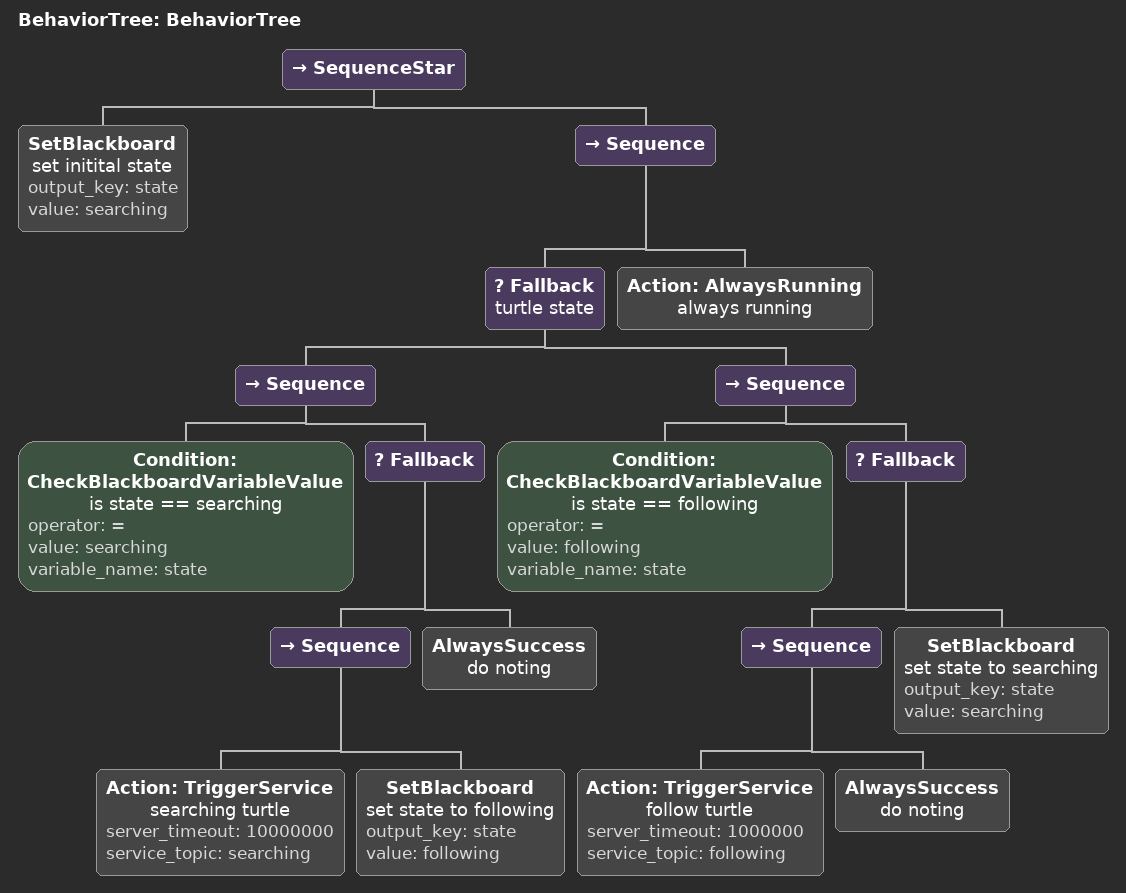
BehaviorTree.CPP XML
<?xml version="1.0"?>
<root main_tree_to_execute="BehaviorTree">
    <BehaviorTree ID="BehaviorTree">
        <SequenceStar>
            <SetBlackboard name="set initital state" output_key="state" value="searching"/>
            <Sequence>
                <Fallback name="turtle state">
                    <Sequence>
                        <Condition ID="CheckBlackboardVariableValue" name="is state == searching" operator="=" value="searching" variable_name="state"/>
                        <Fallback>
                            <Sequence>
                                <Action ID="TriggerService" name="searching turtle" server_timeout="10000000" service_topic="searching"/>
                                <SetBlackboard name="set state to following" output_key="state" value="following"/>
                            </Sequence>
                            <AlwaysSuccess name="do noting"/>
                        </Fallback>
                    </Sequence>
                    <Sequence>
                        <Condition ID="CheckBlackboardVariableValue" name="is state == following" operator="=" value="following" variable_name="state"/>
                        <Fallback>
                            <Sequence>
                                <Action ID="TriggerService" name="follow turtle" server_timeout="1000000" service_topic="following"/>
                                <AlwaysSuccess name="do noting"/>
                            </Sequence>
                            <SetBlackboard name="set state to searching" output_key="state" value="searching"/>
                        </Fallback>
                    </Sequence>
                </Fallback>
                <Action ID="AlwaysRunning" name="always running"/>
            </Sequence>
        </SequenceStar>
    </BehaviorTree>
</root>
